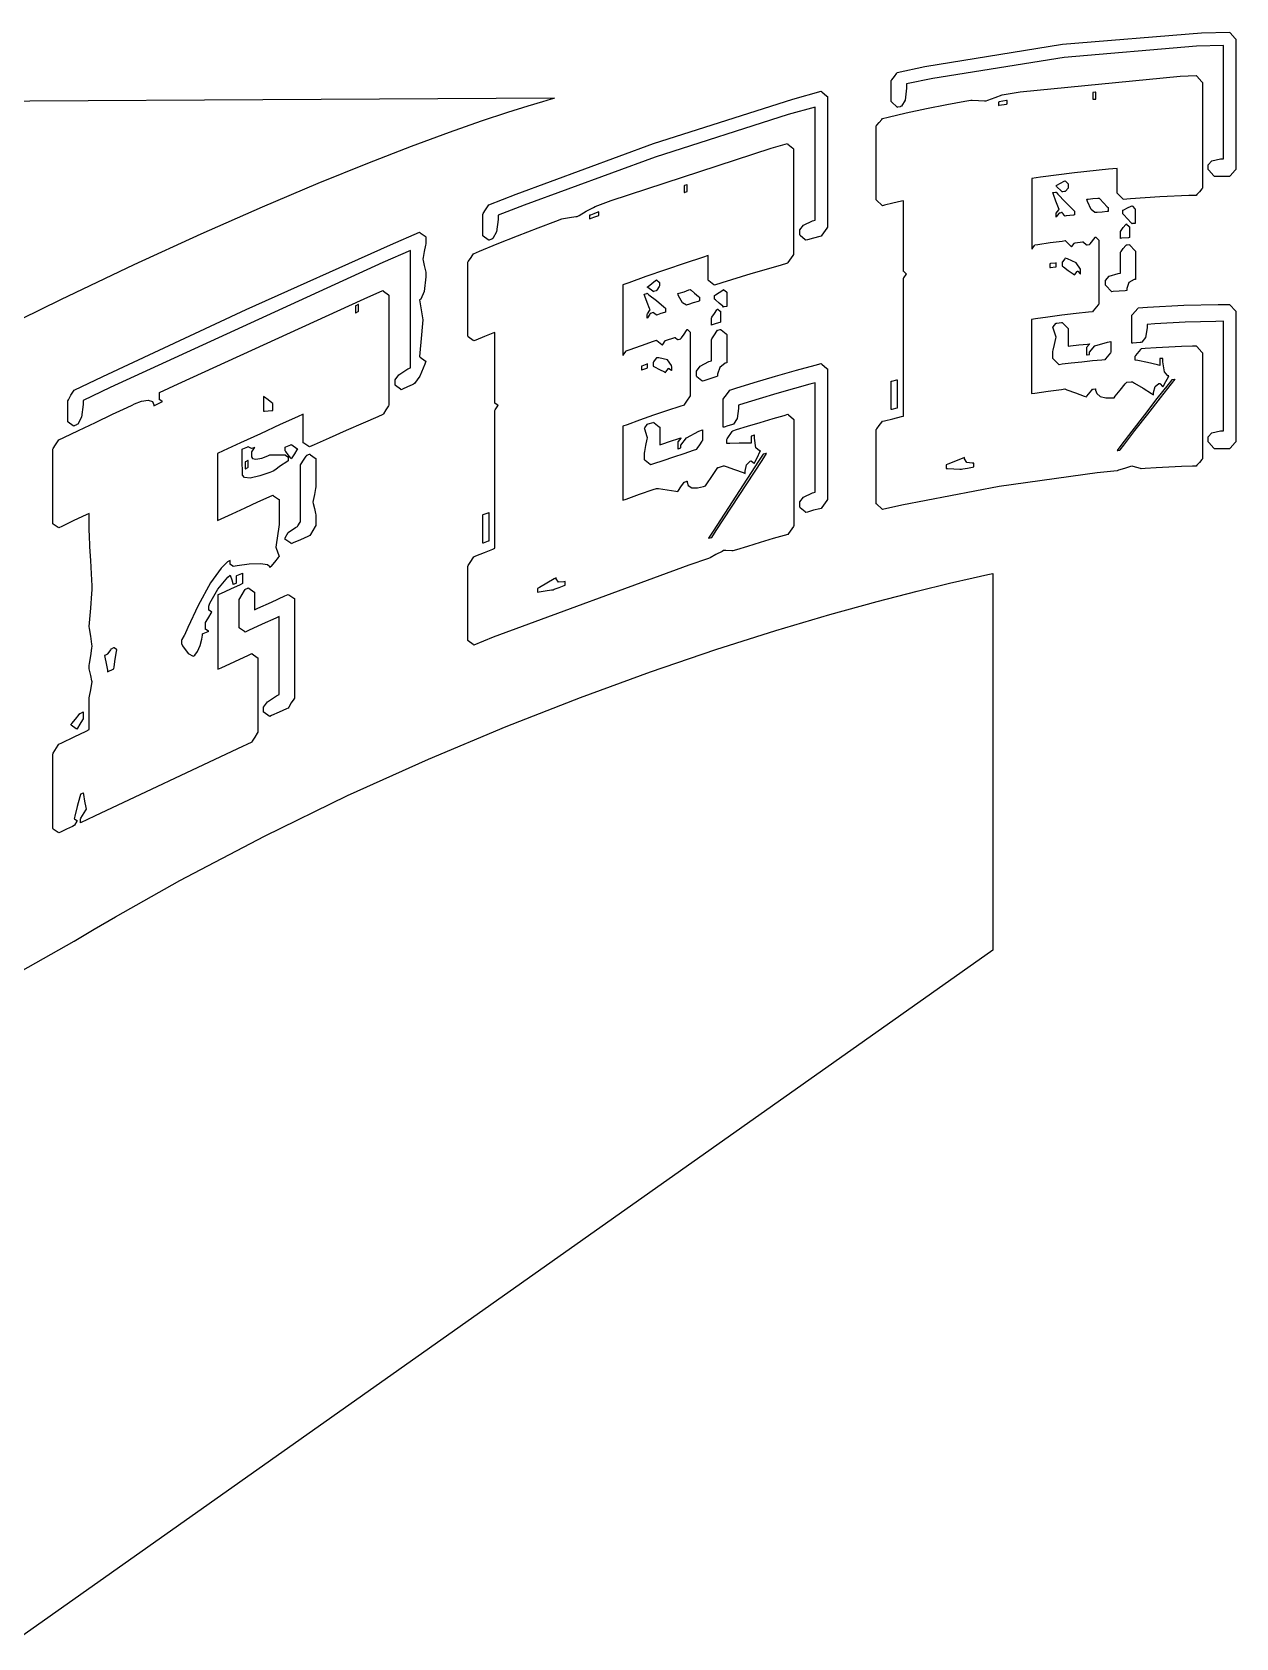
# Model space of a CAD drawing. Extents: x 65 to 293, y 45 to 314.
# Drawn here: x 181.3 to 291.8, y 45.1 to 192.6 of the extents above; entities that cross this region are included whole.
import ezdxf

# ---------------------------------------------------------------- set-up
doc = ezdxf.new("R2010")
doc.units = 0
doc.header["$MEASUREMENT"] = 0

msp = doc.modelspace()

# ---------------------------------------------------------------- linework, layer by layer
at = {"color": 7}
for points in [[(260.703, 188.877), (263.233, 189.424), (275.88, 191.472), (288.633, 192.528), (291.218, 192.581), (291.27, 192.52), (291.729, 192.009), (291.783, 191.947), (291.783, 188.948), (291.783, 182.202), (291.783, 179.953), (291.729, 179.891), (291.27, 179.379), (291.218, 179.317), (291.042, 179.317), (290.513, 179.317), (289.983, 179.317), (289.807, 179.317), (289.753, 179.379), (289.294, 179.891), (289.242, 179.953), (289.242, 180.032), (289.242, 180.21), (289.242, 180.269), (289.242, 180.394), (289.589, 180.764), (290.387, 180.939), (290.653, 180.939), (290.653, 183.541), (290.653, 189.395), (290.653, 191.346), (288.183, 191.286), (276.007, 190.258), (263.956, 188.331), (261.549, 187.818), (261.549, 187.446), (261.411, 186.329), (261.082, 185.765), (260.985, 185.738), (260.958, 185.729), (260.729, 185.677), (260.703, 185.667), (260.649, 185.721), (260.19, 186.144), (260.138, 186.196), (260.138, 186.439), (260.138, 187.167), (260.138, 187.894), (260.138, 188.137), (260.2, 188.208), (260.433, 188.495), (260.649, 188.798), (260.703, 188.877)], [(259.328, 184.643), (259.871, 184.774), (261.507, 185.152), (263.383, 185.557), (265.26, 185.929), (266.896, 186.236), (267.442, 186.337), (267.582, 186.329), (268.146, 186.303), (268.71, 186.276), (268.853, 186.267), (269.019, 186.329), (269.681, 186.567), (270.342, 186.805), (270.51, 186.866), (271.982, 187.087), (286.667, 188.534), (288.149, 188.596), (288.201, 188.534), (288.659, 188.022), (288.713, 187.96), (288.713, 185.535), (288.713, 180.078), (288.713, 178.259), (288.659, 178.189), (288.43, 177.924), (288.201, 177.66), (288.149, 177.588), (287.478, 177.571), (284.796, 177.447), (282.116, 177.254), (281.446, 177.201), (281.392, 177.263), (280.934, 177.739), (280.881, 177.8), (280.881, 178.083), (280.881, 178.93), (280.881, 179.776), (280.881, 180.057), (280.096, 179.987), (276.965, 179.666), (273.834, 179.257), (273.05, 179.141), (273.05, 178.331), (273.05, 175.896), (273.05, 173.46), (273.05, 172.649), (273.076, 172.685), (273.305, 172.993), (273.333, 173.038), (273.614, 173.082), (274.738, 173.246), (275.845, 173.392), (276.119, 173.426), (276.171, 173.364), (276.63, 172.915), (276.684, 172.861), (276.71, 172.897), (276.939, 173.179), (276.967, 173.214), (277.045, 173.223), (277.697, 173.312), (277.777, 173.32), (277.803, 173.294), (278.032, 173.065), (278.059, 173.038), (278.129, 173.038), (278.314, 173.065), (278.342, 173.073), (278.394, 173.144), (278.853, 173.708), (278.907, 173.779), (278.933, 173.753), (279.162, 173.496), (279.188, 173.46), (279.188, 172.733), (279.188, 170.547), (279.188, 168.341), (279.188, 167.605), (279.134, 167.535), (278.676, 166.97), (278.624, 166.9), (278.245, 166.858), (277.111, 166.73), (275.819, 166.573), (274.526, 166.404), (273.392, 166.248), (273.014, 166.194), (273.014, 165.344), (273.014, 162.79), (273.014, 160.237), (273.014, 159.385), (273.323, 159.429), (274.549, 159.597), (275.776, 159.764), (276.085, 159.808), (276.277, 159.738), (277.071, 159.451), (277.865, 159.147), (278.059, 159.067), (278.112, 159.139), (278.57, 159.702), (278.624, 159.772), (278.694, 159.772), (278.879, 159.8), (278.907, 159.808), (278.907, 159.704), (279.011, 159.385), (279.328, 159.112), (279.858, 158.986), (280.414, 158.98), (280.599, 158.997), (280.713, 159.139), (281.164, 159.704), (281.613, 160.267), (281.729, 160.408), (281.781, 160.418), (282.164, 160.444), (282.292, 160.444), (282.485, 160.329), (283.263, 159.862), (284.038, 159.395), (284.233, 159.279), (284.233, 159.466), (284.369, 160.029), (284.7, 160.293), (284.798, 160.302), (284.824, 160.267), (285.053, 160.021), (285.08, 159.985), (285.133, 160.091), (285.361, 160.496), (285.59, 160.903), (285.644, 161.007), (285.546, 160.999), (285.217, 161.379), (285.08, 162.292), (285.08, 162.595), (285.008, 162.595), (284.85, 162.595), (284.798, 162.595), (284.798, 162.436), (284.798, 162.081), (284.798, 161.961), (284.577, 162.015), (283.682, 162.221), (282.768, 162.41), (282.539, 162.454), (282.539, 162.542), (282.539, 162.741), (282.539, 162.807), (282.592, 162.879), (283.051, 163.442), (283.104, 163.513), (283.442, 163.536), (284.457, 163.606), (285.626, 163.677), (286.795, 163.726), (287.81, 163.754), (288.149, 163.759), (288.201, 163.698), (288.659, 163.186), (288.713, 163.124), (288.713, 160.69), (288.713, 155.214), (288.713, 153.388), (288.659, 153.318), (288.43, 153.053), (288.201, 152.789), (288.149, 152.717), (287.81, 152.706), (286.795, 152.669), (285.626, 152.62), (284.457, 152.56), (283.442, 152.495), (283.104, 152.47), (283.024, 152.498), (282.694, 152.594), (282.346, 152.691), (282.258, 152.717), (282.116, 152.673), (281.555, 152.506), (281.014, 152.338), (280.881, 152.294), (279.055, 152.109), (270.038, 150.844), (261.108, 149.138), (259.328, 148.732), (259.274, 148.785), (258.815, 149.208), (258.763, 149.261), (258.763, 150.113), (258.763, 152.665), (258.763, 155.218), (258.763, 156.068), (258.815, 156.148), (259.045, 156.457), (259.274, 156.767), (259.328, 156.846), (259.52, 156.89), (260.296, 157.074), (261.074, 157.259), (261.268, 157.303), (261.268, 160.47), (261.268, 167.594), (261.268, 169.969), (261.294, 170.013), (261.523, 170.321), (261.549, 170.356), (261.523, 170.384), (261.294, 170.578), (261.268, 170.604), (261.268, 171.415), (261.268, 173.849), (261.268, 176.284), (261.268, 177.094), (261.074, 177.05), (260.296, 176.88), (259.52, 176.689), (259.328, 176.635), (259.274, 176.689), (258.815, 177.112), (258.763, 177.165), (258.763, 178.016), (258.763, 180.57), (258.763, 183.123), (258.763, 183.974), (258.815, 184.027), (259.031, 184.27), (259.266, 184.565), (259.328, 184.643)], [(223.202, 176.706), (225.706, 177.704), (238.327, 182.338), (251.124, 186.426), (253.717, 187.149), (253.77, 187.096), (254.229, 186.7), (254.283, 186.655), (254.283, 183.657), (254.283, 176.91), (254.283, 174.661), (254.229, 174.582), (253.77, 173.929), (253.717, 173.849), (253.576, 173.815), (253.012, 173.669), (252.447, 173.505), (252.306, 173.46), (252.253, 173.514), (251.795, 173.903), (251.743, 173.955), (251.743, 174.035), (251.743, 174.213), (251.743, 174.272), (251.743, 174.417), (252.09, 174.85), (252.916, 175.234), (253.154, 175.295), (253.154, 177.896), (253.154, 183.75), (253.154, 185.702), (250.675, 185.006), (238.468, 181.099), (226.439, 176.698), (224.05, 175.754), (224.05, 175.375), (223.912, 174.238), (223.581, 173.611), (223.485, 173.567), (223.457, 173.559), (223.228, 173.47), (223.202, 173.46), (223.149, 173.505), (222.691, 173.839), (222.639, 173.883), (222.639, 174.128), (222.639, 174.855), (222.639, 175.583), (222.639, 175.824), (222.691, 175.912), (222.906, 176.265), (223.14, 176.617), (223.202, 176.706)], [(269.981, 186.16), (269.981, 186.082), (269.981, 185.904), (269.981, 185.844), (270.06, 185.862), (270.713, 185.968), (270.793, 185.984), (270.793, 186.064), (270.793, 186.243), (270.793, 186.303), (270.713, 186.285), (270.06, 186.17), (269.981, 186.16)], [(278.658, 187.042), (278.658, 186.884), (278.658, 186.527), (278.658, 186.407), (278.729, 186.407), (278.914, 186.435), (278.941, 186.443), (278.941, 186.603), (278.941, 186.96), (278.941, 187.078), (278.905, 187.07), (278.719, 187.042), (278.658, 187.042)], [(221.791, 172.226), (222.335, 172.45), (223.971, 173.12), (225.848, 173.871), (227.724, 174.603), (229.359, 175.23), (229.905, 175.437), (230.046, 175.464), (230.61, 175.557), (231.174, 175.631), (231.316, 175.647), (231.483, 175.745), (232.144, 176.12), (232.806, 176.477), (232.974, 176.565), (234.429, 177.104), (249.122, 181.927), (250.613, 182.35), (250.665, 182.298), (251.124, 181.911), (251.178, 181.857), (251.178, 179.432), (251.178, 173.974), (251.178, 172.156), (251.124, 172.077), (250.665, 171.424), (250.613, 171.344), (249.942, 171.151), (247.261, 170.366), (244.58, 169.546), (243.91, 169.333), (243.856, 169.377), (243.399, 169.748), (243.346, 169.792), (243.346, 170.075), (243.346, 170.921), (243.346, 171.768), (243.346, 172.049), (242.819, 171.879), (241.238, 171.359), (239.43, 170.75), (237.621, 170.121), (236.04, 169.558), (235.515, 169.369), (235.515, 168.559), (235.515, 166.124), (235.515, 163.689), (235.515, 162.877), (235.541, 162.921), (235.77, 163.256), (235.796, 163.3), (236.079, 163.398), (237.203, 163.795), (238.31, 164.192), (238.584, 164.288), (238.636, 164.244), (239.094, 163.873), (239.147, 163.829), (239.174, 163.873), (239.402, 164.21), (239.43, 164.254), (239.509, 164.28), (240.189, 164.509), (240.278, 164.535), (240.304, 164.519), (240.532, 164.342), (240.558, 164.324), (240.585, 164.334), (240.814, 164.422), (240.841, 164.43), (240.894, 164.51), (241.124, 164.841), (241.352, 165.188), (241.406, 165.276), (241.432, 165.25), (241.661, 165.057), (241.689, 165.03), (241.689, 164.302), (241.689, 162.115), (241.689, 159.909), (241.689, 159.173), (241.635, 159.095), (241.406, 158.764), (241.176, 158.415), (241.124, 158.327), (240.745, 158.203), (239.612, 157.825), (238.319, 157.384), (237.025, 156.928), (235.891, 156.523), (235.515, 156.387), (235.515, 155.537), (235.515, 152.983), (235.515, 150.429), (235.515, 149.578), (235.824, 149.684), (237.049, 150.125), (238.275, 150.566), (238.584, 150.672), (238.777, 150.646), (239.571, 150.531), (240.364, 150.417), (240.558, 150.39), (240.611, 150.478), (240.841, 150.813), (241.07, 151.147), (241.124, 151.235), (241.15, 151.245), (241.379, 151.334), (241.406, 151.342), (241.406, 151.241), (241.511, 150.939), (241.829, 150.734), (242.358, 150.727), (242.919, 150.857), (243.1, 150.919), (243.214, 151.087), (243.663, 151.748), (244.113, 152.41), (244.228, 152.576), (244.281, 152.594), (244.738, 152.736), (244.792, 152.753), (244.986, 152.683), (245.762, 152.4), (246.538, 152.119), (246.732, 152.047), (246.732, 152.246), (246.869, 152.841), (247.2, 153.186), (247.297, 153.212), (247.323, 153.186), (247.552, 152.991), (247.58, 152.965), (247.632, 153.079), (247.861, 153.547), (248.09, 154.014), (248.143, 154.128), (248.061, 154.106), (247.716, 154.402), (247.58, 155.283), (247.58, 155.575), (247.552, 155.567), (247.323, 155.479), (247.297, 155.469), (247.297, 155.31), (247.297, 154.953), (247.297, 154.833), (247.017, 154.833), (246.181, 154.817), (245.325, 154.799), (245.04, 154.799), (245.04, 154.887), (245.04, 155.086), (245.04, 155.152), (245.092, 155.232), (245.55, 155.885), (245.604, 155.964), (245.941, 156.071), (246.957, 156.384), (248.126, 156.735), (249.294, 157.08), (250.31, 157.379), (250.649, 157.479), (250.701, 157.427), (251.16, 157.04), (251.214, 156.986), (251.214, 154.553), (251.214, 149.075), (251.214, 147.249), (251.16, 147.17), (250.701, 146.518), (250.649, 146.439), (250.31, 146.344), (249.294, 146.053), (248.126, 145.707), (246.957, 145.347), (245.941, 145.029), (245.604, 144.921), (245.524, 144.931), (244.949, 144.956), (244.758, 144.956), (244.615, 144.885), (244.055, 144.587), (243.513, 144.288), (243.381, 144.216), (241.563, 143.617), (223.599, 136.993), (221.827, 136.278), (221.773, 136.323), (221.314, 136.657), (221.262, 136.701), (221.262, 137.553), (221.262, 140.106), (221.262, 142.66), (221.262, 143.51), (221.314, 143.599), (221.544, 143.951), (221.773, 144.304), (221.827, 144.392), (222.02, 144.472), (222.797, 144.793), (223.573, 145.098), (223.767, 145.168), (223.767, 148.335), (223.767, 155.458), (223.767, 157.832), (223.793, 157.876), (224.022, 158.247), (224.05, 158.291), (224.022, 158.309), (223.793, 158.477), (223.767, 158.503), (223.767, 159.315), (223.767, 161.749), (223.767, 164.183), (223.767, 164.994), (223.573, 164.915), (222.797, 164.607), (222.02, 164.298), (221.827, 164.218), (221.773, 164.262), (221.314, 164.597), (221.262, 164.641), (221.262, 165.493), (221.262, 168.046), (221.262, 170.6), (221.262, 171.45), (221.314, 171.512), (221.526, 171.799), (221.737, 172.138), (221.791, 172.226)], [(241.124, 178.47), (241.124, 178.311), (241.124, 177.956), (241.124, 177.836), (241.15, 177.846), (241.379, 177.932), (241.406, 177.94), (241.406, 178.101), (241.406, 178.457), (241.406, 178.576), (241.379, 178.568), (241.15, 178.479), (241.124, 178.47)], [(276.119, 178.929), (276.145, 178.902), (276.374, 178.647), (276.401, 178.612), (276.401, 178.533), (276.401, 178.354), (276.401, 178.293), (276.374, 178.259), (276.145, 177.976), (276.119, 177.94), (276.047, 177.94), (275.889, 177.906), (275.836, 177.906), (275.783, 177.96), (275.325, 178.409), (275.273, 178.47), (275.361, 178.524), (275.696, 178.714), (276.031, 178.884), (276.119, 178.929)], [(274.99, 177.836), (275.06, 177.836), (275.219, 177.87), (275.273, 177.87), (275.439, 177.694), (276.119, 177.006), (276.798, 176.319), (276.967, 176.142), (276.967, 176.054), (276.967, 175.855), (276.967, 175.79), (276.878, 175.781), (276.207, 175.693), (276.119, 175.683), (276.091, 175.711), (275.863, 175.966), (275.836, 176), (275.766, 176), (275.608, 175.966), (275.555, 175.966), (275.528, 175.931), (275.299, 175.621), (275.273, 175.577), (275.273, 175.665), (275.273, 175.864), (275.273, 175.93), (275.299, 175.966), (275.528, 176.248), (275.555, 176.283), (275.493, 176.433), (275.259, 177.046), (275.042, 177.677), (274.99, 177.836)], [(278.095, 177.235), (278.209, 177.245), (278.658, 177.289), (279.108, 177.333), (279.224, 177.341), (279.302, 177.253), (279.633, 176.9), (279.981, 176.547), (280.07, 176.459), (280.07, 176.371), (280.07, 176.173), (280.07, 176.106), (279.955, 176.098), (279.505, 176.054), (279.055, 176.01), (278.941, 176), (278.828, 176), (278.491, 176.301), (278.156, 177.024), (278.095, 177.235)], [(232.445, 175.754), (232.445, 175.675), (232.445, 175.497), (232.445, 175.437), (232.523, 175.464), (232.856, 175.583), (233.204, 175.719), (233.292, 175.754), (233.292, 175.834), (233.292, 176.013), (233.292, 176.072), (233.204, 176.038), (232.856, 175.9), (232.523, 175.781), (232.445, 175.754)], [(282.258, 176.635), (282.284, 176.601), (282.513, 176.354), (282.539, 176.319), (282.539, 176.156), (282.539, 175.667), (282.539, 175.177), (282.539, 175.014), (282.469, 175.014), (282.284, 174.987), (282.258, 174.978), (282.178, 175.066), (281.846, 175.437), (281.499, 175.808), (281.41, 175.896), (281.41, 175.975), (281.41, 176.153), (281.41, 176.213), (281.499, 176.266), (281.846, 176.451), (282.178, 176.601), (282.258, 176.635)], [(185.138, 159.702), (187.766, 160.955), (200.929, 167.112), (214.179, 173.055), (216.852, 174.202), (216.905, 174.158), (217.363, 173.823), (217.417, 173.779), (217.417, 173.62), (217.417, 173.264), (217.417, 173.144), (217.39, 173.003), (217.275, 172.438), (217.161, 171.874), (217.135, 171.733), (217.161, 171.618), (217.275, 171.147), (217.39, 170.656), (217.417, 170.532), (217.417, 170.09), (217.279, 168.76), (216.949, 168.037), (216.852, 167.992), (216.878, 167.808), (216.993, 167.076), (217.107, 166.344), (217.135, 166.158), (217.107, 165.815), (216.993, 164.452), (216.878, 163.108), (216.852, 162.771), (216.905, 162.727), (217.363, 162.392), (217.417, 162.348), (217.329, 162.067), (216.864, 160.973), (216.385, 160.303), (216.289, 160.231), (216.173, 160.187), (215.724, 159.998), (215.273, 159.792), (215.158, 159.738), (215.105, 159.782), (214.647, 160.117), (214.595, 160.161), (214.595, 160.241), (214.595, 160.419), (214.595, 160.478), (214.595, 160.638), (214.942, 161.115), (215.768, 161.644), (216.006, 161.749), (216.006, 164.439), (216.006, 170.491), (216.006, 172.508), (213.475, 171.415), (188.436, 159.933), (185.95, 158.75), (185.95, 158.367), (185.812, 157.216), (185.481, 156.571), (185.385, 156.527), (185.357, 156.519), (185.128, 156.405), (185.102, 156.387), (185.049, 156.422), (184.591, 156.74), (184.539, 156.774), (184.539, 157.018), (184.539, 157.745), (184.539, 158.473), (184.539, 158.714), (184.599, 158.82), (184.838, 159.235), (185.076, 159.614), (185.138, 159.702)], [(281.729, 174.978), (281.755, 174.952), (281.984, 174.723), (282.01, 174.695), (282.01, 174.449), (282.01, 173.893), (282.01, 173.707), (281.93, 173.699), (281.278, 173.647), (281.2, 173.637), (281.2, 173.797), (281.2, 174.154), (281.2, 174.272), (281.244, 174.344), (281.437, 174.625), (281.667, 174.908), (281.729, 174.978)], [(281.729, 173.038), (281.799, 173.038), (281.984, 173.065), (282.01, 173.073), (282.062, 173.011), (282.521, 172.534), (282.575, 172.472), (282.575, 172.15), (282.575, 171.181), (282.575, 170.193), (282.575, 169.863), (282.433, 169.854), (281.956, 169.576), (281.763, 169.025), (281.763, 168.84), (281.621, 168.832), (281.062, 168.788), (280.52, 168.743), (280.388, 168.734), (280.334, 168.796), (279.876, 169.273), (279.823, 169.333), (279.823, 169.413), (279.823, 169.591), (279.823, 169.65), (279.823, 169.781), (280.166, 170.171), (280.97, 170.41), (281.2, 170.428), (281.2, 170.67), (281.2, 171.398), (281.2, 172.125), (281.2, 172.368), (281.244, 172.43), (281.437, 172.69), (281.667, 172.967), (281.729, 173.038)], [(274.708, 171.31), (274.708, 171.221), (274.708, 171.023), (274.708, 170.957), (274.76, 170.966), (275.219, 171.019), (275.273, 171.027), (275.273, 171.115), (275.273, 171.313), (275.273, 171.38), (275.219, 171.371), (274.768, 171.319), (274.708, 171.31)], [(276.119, 171.803), (276.091, 171.768), (275.863, 171.486), (275.836, 171.45), (275.836, 171.362), (275.836, 171.164), (275.836, 171.097), (275.951, 171.019), (276.401, 170.692), (276.85, 170.366), (276.967, 170.285), (276.993, 170.321), (277.221, 170.604), (277.247, 170.638), (277.274, 170.612), (277.502, 170.384), (277.53, 170.356), (277.53, 170.436), (277.53, 170.615), (277.53, 170.674), (277.512, 170.816), (277.115, 171.384), (276.33, 171.759), (276.119, 171.803)], [(238.584, 169.827), (238.61, 169.8), (238.839, 169.607), (238.867, 169.58), (238.867, 169.502), (238.867, 169.324), (238.867, 169.263), (238.839, 169.219), (238.61, 168.884), (238.584, 168.84), (238.556, 168.832), (238.327, 168.743), (238.301, 168.734), (238.248, 168.778), (237.789, 169.113), (237.736, 169.157), (237.824, 169.229), (238.172, 169.505), (238.504, 169.766), (238.584, 169.827)], [(183.727, 155.116), (184.178, 155.337), (185.532, 155.99), (187.095, 156.735), (188.657, 157.474), (190.012, 158.113), (190.464, 158.327), (190.672, 158.429), (191.324, 158.678), (191.941, 158.782), (192.315, 158.64), (192.44, 158.353), (192.44, 158.257), (192.519, 158.292), (193.172, 158.61), (193.252, 158.644), (193.225, 158.662), (192.996, 158.804), (192.969, 158.82), (192.969, 158.988), (192.969, 159.366), (192.969, 159.492), (194.671, 160.285), (211.747, 168.082), (213.467, 168.84), (213.519, 168.796), (213.976, 168.46), (214.03, 168.415), (214.03, 165.894), (214.03, 160.219), (214.03, 158.327), (213.976, 158.239), (213.747, 157.886), (213.519, 157.533), (213.467, 157.445), (213.014, 157.249), (211.659, 156.659), (210.097, 155.978), (208.534, 155.287), (207.178, 154.684), (206.728, 154.481), (206.674, 154.525), (206.215, 154.835), (206.163, 154.869), (206.163, 155.193), (206.163, 156.162), (206.163, 157.15), (206.163, 157.479), (205.633, 157.243), (204.05, 156.526), (202.23, 155.695), (200.408, 154.856), (198.825, 154.125), (198.297, 153.881), (198.297, 153.11), (198.297, 150.795), (198.297, 148.48), (198.297, 147.708), (198.635, 147.868), (199.65, 148.344), (200.823, 148.886), (202.001, 149.421), (203.032, 149.884), (203.376, 150.037), (203.429, 150.002), (203.888, 149.684), (203.942, 149.648), (203.942, 149.363), (203.942, 148.503), (203.942, 147.643), (203.942, 147.355), (203.914, 147.144), (203.799, 146.315), (203.685, 145.486), (203.659, 145.274), (203.685, 145.186), (203.914, 144.507), (203.942, 144.427), (203.853, 144.322), (203.517, 143.903), (203.182, 143.502), (203.094, 143.404), (203.094, 143.466), (202.882, 143.649), (202.251, 143.749), (201.203, 143.703), (200.105, 143.568), (199.742, 143.51), (199.715, 143.528), (199.486, 143.67), (199.46, 143.687), (199.46, 143.775), (199.46, 143.973), (199.46, 144.04), (199.222, 143.933), (198.621, 143.353), (197.638, 141.981), (196.518, 139.928), (195.559, 137.885), (195.263, 137.195), (195.235, 137.15), (195.006, 136.781), (194.98, 136.737), (194.98, 136.659), (194.98, 136.479), (194.98, 136.419), (195.068, 136.216), (195.597, 135.511), (196.055, 135.264), (196.108, 135.29), (196.209, 135.363), (196.444, 135.679), (196.7, 136.23), (196.862, 136.814), (196.92, 137.179), (196.92, 137.301), (196.973, 137.328), (197.431, 137.521), (197.485, 137.547), (197.458, 137.565), (197.229, 137.708), (197.203, 137.724), (197.203, 137.884), (197.203, 138.241), (197.203, 138.359), (197.255, 138.457), (197.485, 138.836), (197.714, 139.215), (197.768, 139.311), (197.74, 139.329), (197.511, 139.471), (197.485, 139.488), (197.485, 139.576), (197.485, 139.774), (197.485, 139.84), (197.6, 140.133), (198.327, 141.429), (199.248, 142.514), (199.46, 142.699), (199.486, 142.61), (199.601, 142.276), (199.715, 141.941), (199.742, 141.853), (199.769, 141.862), (199.997, 141.976), (200.025, 141.993), (200.025, 142.153), (200.025, 142.51), (200.025, 142.628), (200.077, 142.656), (200.536, 142.849), (200.59, 142.875), (200.59, 142.638), (200.59, 142.102), (200.59, 141.923), (200.37, 141.818), (199.474, 141.399), (198.56, 140.997), (198.331, 140.899), (198.331, 140.04), (198.331, 137.465), (198.331, 134.909), (198.331, 134.056), (198.64, 134.197), (199.883, 134.767), (201.127, 135.352), (201.436, 135.503), (201.488, 135.468), (201.947, 135.15), (202.001, 135.114), (202.001, 134.259), (202.001, 131.692), (202.001, 129.126), (202.001, 128.271), (201.947, 128.183), (201.719, 127.825), (201.488, 127.451), (201.436, 127.353), (200.121, 126.745), (187.007, 120.571), (185.702, 119.944), (185.702, 120.033), (185.702, 120.231), (185.702, 120.297), (185.754, 120.385), (186.213, 121.127), (186.267, 121.215), (186.239, 121.365), (186.125, 121.956), (186.01, 122.548), (185.984, 122.696), (185.957, 122.688), (185.728, 122.572), (185.702, 122.554), (185.648, 122.334), (185.419, 121.444), (185.19, 120.554), (185.138, 120.333), (185.164, 120.315), (185.393, 120.174), (185.421, 120.157), (185.393, 120.113), (185.164, 119.742), (185.138, 119.698), (184.996, 119.628), (184.431, 119.363), (183.867, 119.098), (183.727, 119.027), (183.673, 119.063), (183.214, 119.371), (183.162, 119.415), (183.162, 120.268), (183.162, 122.825), (183.162, 125.4), (183.162, 126.258), (183.214, 126.347), (183.673, 127.088), (183.727, 127.176), (184.008, 127.309), (185.132, 127.847), (186.239, 128.385), (186.513, 128.517), (186.513, 128.884), (186.513, 129.982), (186.513, 131.08), (186.513, 131.446), (186.539, 131.588), (186.654, 132.155), (186.768, 132.742), (186.796, 132.891), (186.768, 133.007), (186.654, 133.478), (186.539, 133.969), (186.513, 134.092), (186.513, 134.171), (186.513, 134.349), (186.513, 134.408), (186.539, 134.585), (186.654, 135.29), (186.768, 135.996), (186.796, 136.172), (186.768, 136.358), (186.654, 137.086), (186.539, 137.796), (186.513, 137.972), (186.539, 138.307), (186.654, 139.665), (186.768, 141.023), (186.796, 141.358), (186.778, 141.72), (186.721, 142.808), (186.654, 144.058), (186.586, 145.307), (186.53, 146.395), (186.513, 146.756), (186.513, 146.962), (186.513, 147.581), (186.513, 148.18), (186.513, 148.379), (186.231, 148.247), (185.106, 147.709), (184, 147.17), (183.727, 147.038), (183.673, 147.074), (183.214, 147.391), (183.162, 147.425), (183.162, 148.278), (183.162, 150.836), (183.162, 153.411), (183.162, 154.27), (183.214, 154.342), (183.431, 154.667), (183.665, 155.028), (183.727, 155.116)], [(237.455, 168.487), (237.482, 168.497), (237.71, 168.584), (237.736, 168.592), (237.903, 168.46), (238.583, 167.918), (239.262, 167.358), (239.43, 167.217), (239.43, 167.128), (239.43, 166.93), (239.43, 166.864), (239.342, 166.838), (239.007, 166.723), (238.672, 166.609), (238.584, 166.581), (238.556, 166.609), (238.327, 166.802), (238.301, 166.828), (238.274, 166.82), (238.045, 166.733), (238.019, 166.723), (237.991, 166.679), (237.763, 166.343), (237.736, 166.299), (237.736, 166.387), (237.736, 166.586), (237.736, 166.652), (237.763, 166.696), (237.991, 167.032), (238.019, 167.076), (237.965, 167.209), (237.75, 167.755), (237.516, 168.337), (237.455, 168.487)], [(240.558, 168.558), (240.673, 168.593), (241.124, 168.738), (241.573, 168.9), (241.689, 168.945), (241.767, 168.874), (242.098, 168.593), (242.447, 168.311), (242.535, 168.239), (242.535, 168.151), (242.535, 167.953), (242.535, 167.886), (242.419, 167.852), (241.97, 167.711), (241.52, 167.569), (241.406, 167.533), (241.335, 167.507), (240.982, 167.715), (240.629, 168.365), (240.558, 168.558)], [(244.758, 168.945), (244.784, 168.918), (245.012, 168.726), (245.04, 168.698), (245.04, 168.535), (245.04, 168.046), (245.04, 167.557), (245.04, 167.393), (245.012, 167.385), (244.784, 167.332), (244.758, 167.323), (244.677, 167.394), (244.346, 167.681), (243.998, 167.984), (243.91, 168.063), (243.91, 168.143), (243.91, 168.322), (243.91, 168.381), (243.998, 168.435), (244.333, 168.65), (244.669, 168.884), (244.758, 168.945)], [(210.961, 167.429), (210.961, 167.27), (210.961, 166.914), (210.961, 166.794), (210.987, 166.803), (211.216, 166.918), (211.244, 166.934), (211.244, 167.094), (211.244, 167.451), (211.244, 167.569), (211.216, 167.553), (210.987, 167.439), (210.961, 167.429)], [(244.192, 167.146), (244.219, 167.12), (244.447, 166.952), (244.475, 166.934), (244.475, 166.688), (244.475, 166.132), (244.475, 165.946), (244.395, 165.92), (244.064, 165.819), (243.717, 165.701), (243.629, 165.665), (243.629, 165.824), (243.629, 166.181), (243.629, 166.299), (243.681, 166.387), (243.91, 166.723), (244.139, 167.058), (244.192, 167.146)], [(282.822, 167.253), (283.659, 167.314), (287.019, 167.505), (290.168, 167.569), (291.218, 167.569), (291.27, 167.509), (291.729, 166.996), (291.783, 166.934), (291.783, 163.935), (291.783, 157.189), (291.783, 154.94), (291.729, 154.879), (291.27, 154.366), (291.218, 154.304), (291.042, 154.304), (290.513, 154.304), (289.983, 154.304), (289.807, 154.304), (289.753, 154.366), (289.294, 154.879), (289.242, 154.94), (289.242, 155.028), (289.242, 155.226), (289.242, 155.292), (289.242, 155.417), (289.589, 155.787), (290.387, 155.964), (290.653, 155.964), (290.653, 158.477), (290.653, 164.133), (290.653, 166.018), (289.947, 166.009), (287.143, 165.943), (284.339, 165.789), (283.633, 165.735), (283.633, 165.432), (283.495, 164.523), (283.165, 164.087), (283.068, 164.078), (282.988, 164.069), (282.31, 164.016), (282.222, 164.006), (282.222, 164.328), (282.222, 165.294), (282.222, 166.26), (282.222, 166.581), (282.292, 166.653), (282.549, 166.93), (282.768, 167.191), (282.822, 167.253)], [(244.192, 165.206), (244.219, 165.216), (244.447, 165.268), (244.475, 165.276), (244.527, 165.232), (244.986, 164.862), (245.04, 164.817), (245.04, 164.495), (245.04, 163.526), (245.04, 162.538), (245.04, 162.208), (244.898, 162.163), (244.403, 161.762), (244.192, 161.171), (244.192, 160.973), (244.051, 160.929), (243.491, 160.744), (242.95, 160.558), (242.817, 160.514), (242.763, 160.558), (242.305, 160.929), (242.252, 160.973), (242.252, 161.053), (242.252, 161.23), (242.252, 161.29), (242.252, 161.44), (242.595, 161.89), (243.399, 162.314), (243.629, 162.384), (243.629, 162.626), (243.629, 163.354), (243.629, 164.082), (243.629, 164.324), (243.681, 164.412), (243.91, 164.765), (244.139, 165.118), (244.192, 165.206)], [(275.836, 165.912), (275.889, 165.851), (276.348, 165.401), (276.401, 165.347), (276.401, 165.148), (276.401, 164.549), (276.401, 163.932), (276.401, 163.725), (276.594, 163.751), (277.372, 163.843), (278.147, 163.919), (278.342, 163.935), (278.314, 163.901), (278.085, 163.619), (278.059, 163.583), (278.059, 163.424), (278.059, 163.067), (278.059, 162.947), (278.129, 162.947), (278.314, 162.975), (278.342, 162.983), (278.342, 163.176), (278.839, 163.751), (279.991, 164.113), (280.318, 164.148), (280.318, 163.911), (280.318, 163.375), (280.318, 163.196), (280.264, 163.125), (279.805, 162.56), (279.753, 162.49), (279.467, 162.461), (278.614, 162.374), (277.64, 162.274), (276.672, 162.168), (275.834, 162.067), (275.555, 162.031), (275.501, 162.093), (275.042, 162.542), (274.99, 162.595), (274.99, 162.755), (274.99, 163.111), (274.99, 163.23), (275.016, 163.362), (275.131, 163.901), (275.245, 164.439), (275.273, 164.571), (275.245, 164.659), (275.016, 165.401), (274.99, 165.489), (275.016, 165.524), (275.245, 165.807), (275.273, 165.842), (275.334, 165.851), (275.783, 165.903), (275.836, 165.912)], [(238.584, 162.667), (238.556, 162.622), (238.327, 162.286), (238.301, 162.242), (238.301, 162.154), (238.301, 161.955), (238.301, 161.889), (238.416, 161.829), (238.865, 161.594), (239.314, 161.379), (239.43, 161.326), (239.456, 161.37), (239.685, 161.678), (239.713, 161.713), (239.739, 161.696), (239.968, 161.52), (239.995, 161.502), (239.995, 161.582), (239.995, 161.76), (239.995, 161.819), (239.977, 161.969), (239.593, 162.48), (238.804, 162.676), (238.584, 162.667)], [(237.207, 161.889), (237.207, 161.801), (237.207, 161.603), (237.207, 161.536), (237.26, 161.554), (237.719, 161.723), (237.772, 161.749), (237.772, 161.837), (237.772, 162.035), (237.772, 162.101), (237.71, 162.075), (237.26, 161.907), (237.207, 161.889)], [(245.321, 159.702), (245.883, 159.88), (247.576, 160.406), (249.519, 160.987), (251.462, 161.534), (253.153, 161.99), (253.717, 162.137), (253.77, 162.085), (254.229, 161.687), (254.283, 161.642), (254.283, 158.644), (254.283, 151.897), (254.283, 149.648), (254.229, 149.57), (253.77, 148.916), (253.717, 148.836), (253.576, 148.802), (253.012, 148.657), (252.447, 148.493), (252.306, 148.449), (252.253, 148.503), (251.795, 148.89), (251.743, 148.942), (251.743, 149.031), (251.743, 149.229), (251.743, 149.295), (251.743, 149.44), (252.09, 149.874), (252.916, 150.257), (253.154, 150.319), (253.154, 152.833), (253.154, 158.488), (253.154, 160.373), (252.68, 160.244), (251.262, 159.851), (249.642, 159.39), (248.024, 158.91), (246.604, 158.474), (246.133, 158.327), (246.133, 158.017), (245.995, 157.084), (245.666, 156.563), (245.569, 156.527), (245.489, 156.501), (245.157, 156.405), (244.81, 156.308), (244.722, 156.281), (244.722, 156.603), (244.722, 157.569), (244.722, 158.535), (244.722, 158.856), (244.782, 158.944), (245.021, 159.279), (245.259, 159.614), (245.321, 159.702)], [(260.138, 160.514), (260.19, 160.523), (260.649, 160.638), (260.703, 160.654), (260.703, 160.332), (260.703, 159.363), (260.703, 158.375), (260.703, 158.044), (260.649, 158.036), (260.19, 157.922), (260.138, 157.904), (260.138, 158.235), (260.138, 159.223), (260.138, 160.191), (260.138, 160.514)], [(285.89, 160.654), (285.553, 160.223), (284.541, 158.926), (283.385, 157.437), (282.229, 155.933), (281.218, 154.608), (280.881, 154.164), (280.952, 154.164), (281.136, 154.191), (281.164, 154.2), (281.5, 154.643), (282.517, 155.973), (283.686, 157.485), (284.854, 158.978), (285.87, 160.263), (286.209, 160.69), (286.173, 160.682), (285.961, 160.654), (285.89, 160.654)], [(202.53, 159.103), (202.53, 158.936), (202.53, 158.433), (202.53, 157.93), (202.53, 157.762), (202.619, 157.772), (202.953, 157.798), (203.288, 157.824), (203.376, 157.832), (203.376, 157.992), (203.376, 158.349), (203.376, 158.467), (203.288, 158.539), (202.953, 158.8), (202.619, 159.042), (202.53, 159.103)], [(238.337, 156.74), (238.39, 156.695), (238.847, 156.325), (238.901, 156.281), (238.901, 156.082), (238.901, 155.483), (238.901, 154.864), (238.901, 154.657), (239.094, 154.729), (239.871, 154.994), (240.647, 155.258), (240.841, 155.328), (240.814, 155.284), (240.585, 154.976), (240.558, 154.94), (240.558, 154.781), (240.558, 154.424), (240.558, 154.304), (240.585, 154.314), (240.814, 154.402), (240.841, 154.41), (240.841, 154.634), (241.338, 155.302), (242.491, 155.929), (242.817, 156.034), (242.817, 155.797), (242.817, 155.261), (242.817, 155.082), (242.763, 155.003), (242.535, 154.671), (242.305, 154.322), (242.252, 154.234), (241.967, 154.141), (241.114, 153.857), (240.14, 153.53), (239.171, 153.203), (238.333, 152.918), (238.055, 152.823), (238.001, 152.867), (237.542, 153.238), (237.49, 153.282), (237.49, 153.442), (237.49, 153.799), (237.49, 153.917), (237.516, 154.059), (237.63, 154.623), (237.745, 155.188), (237.772, 155.328), (237.745, 155.417), (237.516, 156.096), (237.49, 156.174), (237.516, 156.218), (237.745, 156.553), (237.772, 156.597), (237.824, 156.607), (238.275, 156.723), (238.337, 156.74)], [(200.554, 154.27), (200.606, 154.298), (201.065, 154.491), (201.119, 154.517), (201.145, 154.5), (201.374, 154.358), (201.4, 154.34), (201.427, 154.35), (201.655, 154.438), (201.683, 154.446), (201.655, 154.402), (201.427, 154.032), (201.4, 153.988), (201.4, 153.899), (201.4, 153.701), (201.4, 153.635), (201.4, 153.578), (201.505, 153.405), (201.823, 153.344), (202.353, 153.457), (202.912, 153.662), (203.094, 153.741), (203.27, 153.741), (203.799, 153.741), (204.329, 153.741), (204.505, 153.741), (204.531, 153.724), (204.76, 153.583), (204.788, 153.565), (204.788, 153.476), (204.788, 153.278), (204.788, 153.212), (204.646, 153.115), (204.086, 152.736), (203.545, 152.357), (203.412, 152.26), (203.109, 152.14), (202.182, 151.823), (201.3, 151.624), (200.768, 151.664), (200.59, 151.872), (200.59, 151.941), (200.58, 152.18), (200.558, 153.119), (200.554, 153.983), (200.554, 154.27)], [(204.505, 154.446), (204.557, 154.474), (205.016, 154.667), (205.07, 154.693), (205.122, 154.658), (205.58, 154.34), (205.633, 154.304), (205.58, 154.216), (205.351, 153.859), (205.122, 153.486), (205.07, 153.388), (205.016, 153.46), (204.788, 153.746), (204.557, 154.05), (204.505, 154.128), (204.505, 154.208), (204.505, 154.387), (204.505, 154.446)], [(206.481, 153.705), (206.507, 153.715), (206.736, 153.803), (206.764, 153.811), (206.816, 153.767), (207.274, 153.458), (207.327, 153.422), (207.327, 153.093), (207.327, 152.105), (207.327, 151.136), (207.327, 150.813), (207.3, 150.672), (207.185, 150.107), (207.071, 149.543), (207.045, 149.401), (207.071, 149.287), (207.185, 148.82), (207.3, 148.353), (207.327, 148.237), (207.327, 147.99), (207.327, 147.435), (207.327, 147.249), (207.274, 147.161), (207.045, 146.804), (206.816, 146.43), (206.764, 146.333), (206.595, 146.254), (205.916, 145.949), (205.237, 145.663), (205.07, 145.591), (205.016, 145.635), (204.557, 145.945), (204.505, 145.98), (204.505, 146.14), (204.792, 146.619), (205.448, 147.09), (205.633, 147.179), (205.66, 147.223), (205.889, 147.557), (205.916, 147.602), (205.916, 147.953), (205.916, 149.005), (205.916, 150.213), (205.916, 151.423), (205.916, 152.473), (205.916, 152.823), (205.969, 152.911), (206.185, 153.264), (206.419, 153.617), (206.481, 153.705)], [(248.392, 153.811), (247.967, 153.168), (243.796, 146.729), (243.381, 146.086), (243.407, 146.096), (243.636, 146.148), (243.663, 146.156), (244.077, 146.801), (248.284, 153.238), (248.708, 153.881), (248.628, 153.881), (248.418, 153.821), (248.392, 153.811)], [(265.183, 152.823), (265.183, 152.745), (265.183, 152.567), (265.183, 152.506), (265.323, 152.498), (265.888, 152.472), (266.452, 152.446), (266.594, 152.436), (266.708, 152.454), (267.158, 152.542), (267.608, 152.63), (267.722, 152.647), (267.722, 152.735), (267.722, 152.933), (267.722, 152.999), (267.581, 152.973), (267.087, 153.049), (266.876, 153.384), (266.876, 153.494), (266.708, 153.432), (266.029, 153.172), (265.35, 152.895), (265.183, 152.823)], [(200.837, 153.106), (200.837, 152.947), (200.837, 152.59), (200.837, 152.47), (200.863, 152.48), (201.091, 152.594), (201.119, 152.612), (201.119, 152.771), (201.119, 153.128), (201.119, 153.246), (201.091, 153.23), (200.863, 153.115), (200.837, 153.106)], [(222.639, 148.237), (222.691, 148.264), (223.149, 148.433), (223.202, 148.449), (223.202, 148.127), (223.202, 147.157), (223.202, 146.169), (223.202, 145.838), (223.149, 145.812), (222.691, 145.645), (222.639, 145.627), (222.639, 145.958), (222.639, 146.946), (222.639, 147.914), (222.639, 148.237)], [(227.682, 141.464), (227.682, 141.385), (227.682, 141.207), (227.682, 141.147), (227.823, 141.165), (228.388, 141.253), (228.951, 141.341), (229.093, 141.358), (229.208, 141.402), (229.658, 141.57), (230.107, 141.737), (230.223, 141.781), (230.223, 141.869), (230.223, 142.067), (230.223, 142.133), (230.081, 142.081), (229.587, 142.055), (229.376, 142.353), (229.376, 142.452), (229.199, 142.355), (228.516, 141.958), (227.849, 141.562), (227.682, 141.464)], [(200.837, 141.394), (200.863, 141.403), (201.091, 141.518), (201.119, 141.534), (201.172, 141.5), (201.629, 141.183), (201.683, 141.147), (201.683, 140.942), (201.683, 140.323), (201.683, 139.723), (201.683, 139.524), (201.991, 139.665), (203.235, 140.229), (204.479, 140.794), (204.788, 140.935), (204.84, 140.9), (205.299, 140.582), (205.353, 140.546), (205.353, 138.263), (205.353, 133.124), (205.353, 131.41), (205.299, 131.322), (205.07, 130.965), (204.84, 130.59), (204.788, 130.492), (204.619, 130.413), (203.94, 130.105), (203.261, 129.796), (203.094, 129.716), (203.04, 129.752), (202.583, 130.07), (202.53, 130.105), (202.53, 130.185), (202.53, 130.362), (202.53, 130.422), (202.53, 130.586), (202.878, 131.075), (203.703, 131.622), (203.942, 131.727), (203.942, 132.623), (203.942, 135.308), (203.942, 137.994), (203.942, 138.888), (203.633, 138.748), (202.388, 138.184), (201.145, 137.619), (200.837, 137.477), (200.783, 137.513), (200.324, 137.831), (200.272, 137.866), (200.272, 138.196), (200.272, 139.185), (200.272, 140.153), (200.272, 140.476), (200.332, 140.564), (200.567, 140.922), (200.783, 141.297), (200.837, 141.394)], [(187.924, 135.326), (187.95, 135.176), (188.065, 134.58), (188.179, 133.969), (188.207, 133.809), (188.259, 133.836), (188.718, 134.065), (188.772, 134.092), (188.798, 134.268), (188.913, 134.973), (189.027, 135.679), (189.053, 135.855), (189.027, 135.873), (188.798, 136.014), (188.772, 136.032), (188.744, 136.014), (188.516, 135.908), (188.49, 135.89), (188.462, 135.846), (188.233, 135.511), (188.207, 135.467), (188.179, 135.45), (187.95, 135.336), (187.924, 135.326)], [(185.667, 129.999), (185.693, 130.008), (185.922, 130.123), (185.95, 130.139), (185.95, 129.981), (185.95, 129.625), (185.95, 129.505), (185.896, 129.409), (185.667, 129.028), (185.437, 128.65), (185.385, 128.552), (185.331, 128.596), (184.872, 128.932), (184.82, 128.976), (184.908, 129.074), (185.255, 129.475), (185.587, 129.894), (185.667, 129.999)]]:
    msp.add_lwpolyline(points, close=True, dxfattribs=at)
at = {"color": 40}
for points in [[(176.667, 164.458), (183.917, 168.035), (190.628, 171.23), (196.802, 174.057), (202.435, 176.539), (207.531, 178.693), (212.09, 180.54), (216.111, 182.095), (219.595, 183.384), (222.541, 184.42), (224.952, 185.225), (226.827, 185.818), (228.165, 186.217), (228.967, 186.443), (229.235, 186.513), (229.235, 186.513), (229.235, 186.513), (154.27, 186.09)], [(179.506, 105.912), (185.123, 109.079), (186.972, 110.173), (188.92, 111.326), (194.845, 114.65), (202.621, 118.737), (210.24, 122.45), (217.649, 125.8), (224.79, 128.801), (231.606, 131.47), (238.041, 133.817), (244.038, 135.859), (249.541, 137.609), (254.493, 139.08), (258.838, 140.287), (262.522, 141.243), (265.483, 141.963), (267.669, 142.459), (269.022, 142.747), (269.486, 142.839), (269.486, 142.839), (269.486, 108.267), (180.129, 45.0854)]]:
    msp.add_lwpolyline(points, dxfattribs=at)

doc.saveas('drawing.dxf')
